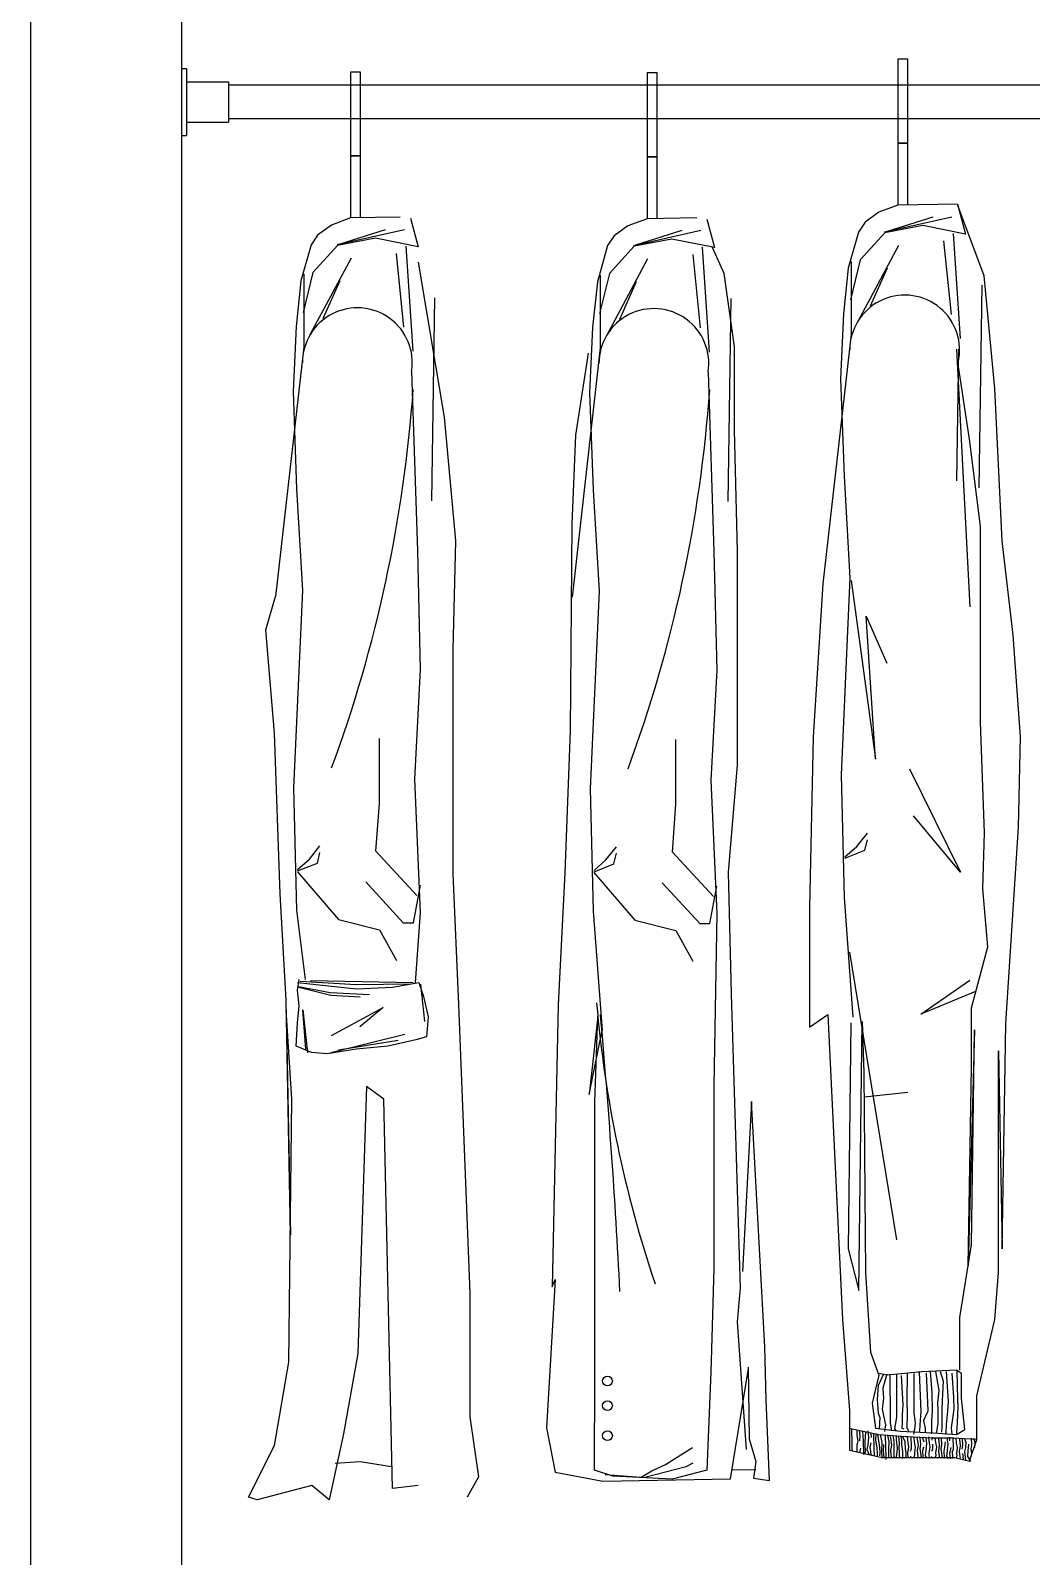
# Model space of a CAD drawing. Header units: millimetres. Extents: x 26866 to 57947, y 17126 to 36221.
# Drawn here: x 42464 to 43060, y 32743 to 33653 of the extents above; entities that cross this region are included whole.
import ezdxf

# ---------------------------------------------------------------- set-up
doc = ezdxf.new("R2010")
doc.units = ezdxf.units.MM

# ---------------------------------------------------------------- blocks, each defined once
blk = doc.blocks.new('cupboard007')
for p, q in [((1575, 4385.07), (1575, 1745.07)), ((1665, 4385.07), (1665, 1745.07)), ((1665, 3715.07), (1668, 3715.07)), ((1668, 3715.07), (1668, 3675.07)), ((1771.82, 3712.95), (1765.82, 3712.95)), ((1765.82, 3712.95), (1765.82, 3662.95)), ((1771.82, 3662.95), (1771.82, 3712.95)), ((2098.15, 3720.55), (2092.15, 3720.55)), ((2092.15, 3720.55), (2092.15, 3670.55)), ((2098.15, 3670.55), (2098.15, 3720.55)), ((1668, 3707.07), (1693, 3707.07)), ((1693, 3707.07), (1693, 3683.07)), ((2837, 3705.07), (1693, 3705.07)), ((1948.57, 3712.48), (1942.57, 3712.48)), ((1942.57, 3712.48), (1942.57, 3662.48)), ((1948.57, 3662.48), (1948.57, 3712.48)), ((1668, 3683.07), (1693, 3683.07)), ((2837, 3685.07), (1693, 3685.07)), ((1665, 3675.07), (1668, 3675.07)), ((2092.15, 3670.55), (2098.15, 3670.55)), ((2098.15, 3670.55), (2092.15, 3670.55)), ((2092.15, 3670.55), (2092.15, 3633.56)), ((2098.15, 3634.08), (2098.15, 3670.55)), ((1765.82, 3662.95), (1771.82, 3662.95)), ((1771.82, 3662.95), (1765.82, 3662.95)), ((1765.82, 3662.95), (1765.82, 3625.96)), ((1771.82, 3626.49), (1771.82, 3662.95)), ((1942.57, 3662.48), (1948.57, 3662.48)), ((1948.57, 3662.48), (1942.57, 3662.48)), ((1942.57, 3662.48), (1942.57, 3625.49)), ((1948.57, 3626.02), (1948.57, 3662.48)), ((2092.15, 3633.56), (2080.74, 3629.33)), ((2127.58, 3634.12), (2092.15, 3633.56)), ((2127.67, 3634.12), (2132.37, 3616.36)), ((2143.51, 3591.45), (2127.89, 3633.28)), ((1754.41, 3621.73), (1746.19, 3615.75)), ((1765.82, 3625.96), (1754.41, 3621.73)), ((1795.42, 3626.43), (1765.82, 3625.96)), ((1801.53, 3625.79), (1806.03, 3608.76)), ((1942.57, 3625.49), (1931.16, 3621.26)), ((1972.17, 3625.96), (1942.57, 3625.49)), ((1978.28, 3625.32), (1982.78, 3608.29)), ((2072.52, 3623.35), (2068.66, 3617.57)), ((2080.74, 3629.33), (2072.52, 3623.35)), ((2084.15, 3617.65), (2124.33, 3626.64)), ((2085.43, 3617.97), (2113.08, 3626.64)), ((1746.19, 3615.75), (1742.33, 3609.97)), ((1757.81, 3610.05), (1797.99, 3619.04)), ((1780.69, 3613.8), (1758.1, 3609.5)), ((1759.1, 3610.37), (1786.74, 3619.04)), ((1806.03, 3608.76), (1780.69, 3613.8)), ((1922.93, 3615.28), (1919.08, 3609.5)), ((1931.16, 3621.26), (1922.93, 3615.28)), ((1934.56, 3609.58), (1974.74, 3618.57)), ((1957.44, 3613.33), (1934.85, 3609.03)), ((1935.85, 3609.9), (1963.49, 3618.57)), ((1982.78, 3608.29), (1957.44, 3613.33)), ((2068.66, 3617.57), (2062.56, 3595.96)), ((2084.44, 3617.1), (2069.73, 3600.97)), ((2107.03, 3621.4), (2084.44, 3617.1)), ((2132.37, 3616.36), (2107.03, 3621.4)), ((2129.47, 3554.05), (2125.29, 3616.68)), ((1742.33, 3609.97), (1736.23, 3588.36)), ((1758.1, 3609.5), (1743.4, 3593.38)), ((1797.67, 3560.8), (1793.28, 3604.7)), ((1803.14, 3546.45), (1798.96, 3609.09)), ((1919.08, 3609.5), (1912.98, 3587.89)), ((1934.85, 3609.03), (1920.15, 3592.91)), ((1974.42, 3560.33), (1970.03, 3604.23)), ((1979.89, 3545.98), (1975.71, 3608.62)), ((1988.57, 3592.88), (1981.5, 3608.29)), ((2068.15, 3564.01), (2092.63, 3609.79)), ((2124.01, 3568.4), (2119.61, 3612.29)), ((1741.81, 3556.41), (1766.29, 3602.19)), ((1806.16, 3599.58), (1821.59, 3507.11)), ((1918.56, 3555.94), (1943.04, 3601.72)), ((2062.56, 3595.96), (2059.69, 3568.73)), ((2069.73, 3600.97), (2063.81, 3577.11)), ((2064.21, 3599.98), (2064.21, 3556.62)), ((2085.72, 3595.99), (2075.68, 3573.41)), ((1736.23, 3588.36), (1733.36, 3561.13)), ((1743.4, 3593.38), (1737.47, 3569.51)), ((1737.88, 3592.38), (1737.88, 3549.02)), ((1759.39, 3588.39), (1749.35, 3565.82)), ((1912.98, 3587.89), (1910.11, 3560.66)), ((1920.15, 3592.91), (1914.22, 3569.04)), ((1914.63, 3591.91), (1914.63, 3548.55)), ((1936.14, 3587.92), (1926.09, 3565.35)), ((1994.77, 3549.09), (1988.57, 3592.88)), ((2142.21, 3585.96), (2140.33, 3464.92)), ((2150, 3524.35), (2143.51, 3591.45)), ((1815.88, 3578.36), (1813.99, 3457.33)), ((1992.62, 3577.89), (1990.74, 3456.86)), ((2059.69, 3568.73), (2057.9, 3530.03)), ((1733.36, 3561.13), (1731.57, 3522.43)), ((1910.11, 3560.66), (1908.32, 3521.96)), ((1737.88, 3549.02), (1721.1, 3400.26)), ((1994.77, 3499.55), (1994.77, 3549.09)), ((2064.21, 3556.62), (2047.44, 3407.86)), ((1914.63, 3548.55), (1897.85, 3399.79)), ((1907.4, 3545.42), (1899.94, 3496.51)), ((2128.27, 3547.73), (2127.15, 3469.21)), ((2127.15, 3547.73), (2135.01, 3394.06)), ((1802.22, 3534.4), (1805.62, 3427.46)), ((1978.97, 3533.93), (1982.37, 3426.99)), ((2134.84, 3494.05), (2128.34, 3537.34)), ((1731.57, 3522.43), (1733.67, 3464.38)), ((1908.32, 3521.96), (1910.42, 3463.91)), ((2057.9, 3530.03), (2060, 3471.98)), ((2154.34, 3433.44), (2150, 3524.35)), ((1821.59, 3507.11), (1828.44, 3433.47)), ((1899.94, 3496.51), (1897.81, 3443.45)), ((1996.54, 3426.99), (1994.77, 3499.55)), ((2141.34, 3442.1), (2134.84, 3494.05)), ((2060, 3471.98), (2063.57, 3411.39)), ((1733.67, 3464.38), (1737.23, 3403.8)), ((1910.42, 3463.91), (1913.98, 3403.33)), ((1897.81, 3443.45), (1896.75, 3320.37)), ((2141.34, 3390.15), (2141.34, 3442.1)), ((1828.44, 3433.47), (1826.73, 3368.39)), ((2160.84, 3377.16), (2154.34, 3433.44)), ((1805.62, 3427.46), (1807.39, 3356.68)), ((1982.37, 3426.99), (1984.14, 3356.21)), ((1996.54, 3368.59), (1996.54, 3426.99)), ((1737.23, 3403.8), (1731.88, 3286.19)), ((1913.98, 3403.33), (1908.63, 3285.72)), ((2047.44, 3407.86), (2041.68, 3316.55)), ((2063.57, 3411.39), (2058.22, 3293.79)), ((2064.28, 3409.76), (2078.87, 3303.2)), ((1715.32, 3380.38), (1721.1, 3400.26)), ((2078.87, 3303.2), (2073.26, 3388.45)), ((2073.26, 3388.45), (2085.61, 3360.41)), ((2141.34, 3325.21), (2141.34, 3390.15)), ((1720.47, 3318.73), (1715.32, 3380.38)), ((2165.17, 3316.55), (2160.84, 3377.16)), ((1826.73, 3368.39), (1826.73, 3234.82)), ((1996.54, 3299.58), (1996.54, 3368.59)), ((1807.39, 3356.68), (1803.85, 3291.2)), ((1984.14, 3356.21), (1980.6, 3290.73)), ((2143.8, 3259.3), (2141.34, 3325.21)), ((1723.89, 3222.83), (1720.47, 3318.73)), ((1782.99, 3276.8), (1782.99, 3315.45)), ((1896.75, 3320.37), (1893.57, 3235.48)), ((1959.74, 3276.33), (1959.74, 3314.98)), ((2041.68, 3316.55), (2039.52, 3214.82)), ((2163.97, 3262.72), (2165.17, 3316.55)), ((1991.23, 3235.87), (1996.54, 3299.58)), ((2099.12, 3297.46), (2129.43, 3235.77)), ((1731.88, 3286.19), (1733.67, 3213.13)), ((1803.85, 3291.2), (1807.39, 3211.57)), ((1908.63, 3285.72), (1910.42, 3212.66)), ((1980.6, 3290.73), (1984.14, 3211.1)), ((2058.22, 3293.79), (2060, 3220.73)), ((1780.96, 3248.32), (1782.99, 3276.8)), ((1957.71, 3247.85), (1959.74, 3276.33)), ((2129.43, 3235.77), (2101.36, 3269.42)), ((2067.65, 3251.23), (2073.93, 3259.07)), ((2142.82, 3225.82), (2143.8, 3259.3)), ((2156.5, 3145.55), (2163.97, 3262.72)), ((1741.32, 3243.63), (1747.59, 3251.47)), ((1918.07, 3243.16), (1924.34, 3251)), ((2060.59, 3244.96), (2067.65, 3251.23)), ((2060.59, 3244.18), (2072.36, 3248.88)), ((2072.36, 3248.88), (2073.93, 3255.15)), ((1734.26, 3237.36), (1741.32, 3243.63)), ((1734.26, 3236.58), (1746.02, 3241.28)), ((1746.02, 3241.28), (1747.59, 3247.55)), ((1805.39, 3221.88), (1780.96, 3248.32)), ((1911.01, 3236.89), (1918.07, 3243.16)), ((1911.01, 3236.11), (1922.77, 3240.81)), ((1922.77, 3240.81), (1924.34, 3247.08)), ((1982.14, 3221.41), (1957.71, 3247.85)), ((1734.13, 3236.12), (1758.56, 3207.64)), ((1826.73, 3234.82), (1830.16, 3156.92)), ((1893.57, 3235.48), (1889.63, 3156.8)), ((1910.88, 3235.65), (1935.31, 3207.17)), ((1993, 3163.32), (1991.23, 3235.87)), ((1727.32, 3159.47), (1723.89, 3222.83)), ((1774.85, 3230.01), (1797.24, 3205.6)), ((1803.35, 3205.6), (1807.42, 3227.98)), ((1951.6, 3229.54), (1973.99, 3205.13)), ((1980.1, 3205.13), (1984.17, 3227.51)), ((2145.77, 3191.36), (2142.82, 3225.82)), ((1733.67, 3213.13), (1738.81, 3171.86)), ((1910.42, 3212.66), (1915.77, 3141.38)), ((2039.52, 3214.82), (2039.52, 3143.39)), ((2060, 3220.73), (2065.35, 3149.45)), ((1758.56, 3207.64), (1782.99, 3201.53)), ((1797.24, 3205.6), (1803.35, 3205.6)), ((1807.39, 3211.57), (1804.31, 3169.95)), ((1935.31, 3207.17), (1959.74, 3201.06)), ((1973.99, 3205.13), (1980.1, 3205.13)), ((1984.14, 3211.1), (1982.37, 3108.46)), ((1782.99, 3201.53), (1793.17, 3183.23)), ((1959.74, 3201.06), (1969.92, 3182.76)), ((2063.18, 3188.2), (2091.25, 3016.5)), ((2135.92, 3154.93), (2145.77, 3191.36)), ((1734.25, 3165.39), (1735.17, 3171.86)), ((1734.25, 3170.01), (1769.44, 3166.31)), ((1734.76, 3167.69), (1753.64, 3163.98)), ((1734.92, 3167.21), (1754.13, 3162.53)), ((1735.75, 3170.76), (1769.15, 3168.93)), ((1742.01, 3171.28), (1803.08, 3169.98)), ((1769.15, 3168.93), (1801.78, 3169.19)), ((1769.44, 3166.31), (1790.74, 3167.24)), ((1790.74, 3167.24), (1806.48, 3170.01)), ((1806.48, 3170.01), (1809.26, 3161.68)), ((1807.54, 3168.98), (1809.96, 3146.73)), ((2105.84, 3151.18), (2135.03, 3171.37)), ((1729.91, 3019.5), (1727.32, 3159.47)), ((1735.17, 3156.13), (1734.25, 3165.39)), ((1753.64, 3163.98), (1777.04, 3162.85)), ((1754.13, 3162.53), (1771.55, 3161.56)), ((1809.26, 3161.68), (1812.04, 3149.66)), ((1998.31, 2988.02), (1993, 3163.32)), ((2138.4, 3164.64), (2105.84, 3151.18)), ((1730.75, 3100.4), (1727.32, 3153.49)), ((1727.32, 3153.49), (1729.91, 3019.5)), ((1734.25, 3145.95), (1735.17, 3156.13)), ((1739.12, 3130.28), (1737.34, 3153.83)), ((1737.34, 3153.83), (1740.09, 3128.19)), ((1754.54, 3138.42), (1785.34, 3155.11)), ((1785.34, 3155.11), (1771.24, 3143.64)), ((1812.04, 3149.66), (1811.11, 3137.63)), ((1830.16, 3156.92), (1837.01, 2984.76)), ((1889.63, 3156.8), (1886.08, 2988.58)), ((1913.3, 3150.03), (1907.98, 3103.15)), ((1911.53, 3098.71), (1913.3, 3150.03)), ((2039.52, 3143.39), (2050.35, 3150.86)), ((2050.35, 3150.86), (2059.02, 2968.99)), ((2135.92, 3119.48), (2135.92, 3154.93)), ((1733.32, 3132.07), (1734.25, 3145.95)), ((1907.98, 3103.15), (1915.77, 3141.38)), ((2063.98, 3146.07), (2062.5, 3011.24)), ((2068.91, 2986.37), (2070.88, 3146.77)), ((2070.88, 3146.77), (2071.86, 3116.25)), ((2137.89, 3141.85), (2133.95, 3001.14)), ((2135.92, 3013.66), (2137.89, 3141.85)), ((2154.34, 3011.3), (2156.5, 3145.55)), ((1742.58, 3128.37), (1733.32, 3132.07)), ((1753.96, 3128.35), (1798.18, 3139.15)), ((1758.64, 3129.8), (1794.15, 3135.6)), ((1787.96, 3132.07), (1769.44, 3130.22)), ((1804.63, 3135.77), (1787.96, 3132.07)), ((1811.11, 3137.63), (1804.63, 3135.77)), ((1751.84, 3127.45), (1742.58, 3128.37)), ((1769.44, 3130.22), (1751.84, 3127.45)), ((2152.17, 2997.13), (2152.17, 3129.22)), ((2152.17, 3129.22), (2154.34, 3011.3)), ((2071.86, 3116.25), (2072.85, 2996.93)), ((2133.95, 3001.14), (2135.92, 3119.48)), ((1775.31, 3108.09), (1770.17, 2948.8)), ((1785.6, 3100.4), (1775.31, 3108.09)), ((1982.37, 3108.46), (1982.37, 2999.51)), ((2072.16, 3101.83), (2097.98, 3104.56)), ((1729.04, 2943.66), (1730.75, 3100.4)), ((1790.74, 2868.31), (1785.6, 3100.4)), ((1911.53, 2935.8), (1911.53, 3098.71)), ((2004.79, 3099.06), (1999.42, 2997.77)), ((2012.83, 2952.77), (2004.79, 3099.06)), ((2129.02, 2970.34), (2135.92, 3013.66)), ((2062.5, 3011.24), (2068.91, 2986.37)), ((1982.37, 2999.51), (1980.6, 2937.57)), ((2072.85, 2996.93), (2075.81, 2949.66)), ((2150, 2968.99), (2152.17, 2997.13)), ((1837.01, 2984.76), (1837.01, 2911.12)), ((1887.86, 2992.99), (1882.54, 2904.51)), ((1886.08, 2988.58), (1887.86, 2992.99)), ((1996.54, 2967.65), (1998.31, 2988.02)), ((2001.85, 2891.56), (1996.54, 2967.65)), ((2059.02, 2968.99), (2063.35, 2914.88)), ((2129.02, 2938.83), (2129.02, 2970.34)), ((2139.17, 2923.54), (2150, 2968.99)), ((1770.17, 2948.8), (1761.6, 2900.85)), ((2013.5, 2921.29), (2012.83, 2952.77)), ((2075.81, 2949.66), (2080.73, 2935.88)), ((1720.47, 2894), (1729.04, 2943.66)), ((1992.35, 2874.09), (2002.98, 2939.9)), ((2002.77, 2940.71), (2003.44, 2897.84)), ((1911.16, 2879.18), (1911.53, 2935.8)), ((1980.6, 2937.57), (1978.23, 2879.18)), ((2080.73, 2935.88), (2076.79, 2919.14)), ((2083.45, 2936.42), (2080.41, 2929.68)), ((2085.66, 2935.88), (2080.73, 2936.86)), ((2085.63, 2936.42), (2083.24, 2928.16)), ((2106.35, 2937.85), (2085.66, 2935.88)), ((2087.37, 2936.42), (2087.37, 2927.51)), ((2091.29, 2935.99), (2091.29, 2916.2)), ((2094.12, 2935.77), (2094.99, 2918.16)), ((2097.6, 2936.64), (2097.38, 2920.98)), ((2101.73, 2936.86), (2101.73, 2913.16)), ((2104.78, 2937.73), (2105.87, 2914.24)), ((2127.05, 2938.83), (2106.35, 2937.85)), ((2108.91, 2937.07), (2109.78, 2919.46)), ((2111.31, 2938.16), (2112.4, 2925.55)), ((2114.57, 2938.16), (2116.53, 2926.64)), ((2117.4, 2938.16), (2119.14, 2932.29)), ((2119.14, 2932.29), (2118.71, 2924.68)), ((2120.88, 2938.16), (2122.19, 2920.11)), ((2124.36, 2937.07), (2125.23, 2922.72)), ((2130.01, 2936.86), (2127.05, 2938.83)), ((2127.19, 2938.38), (2127.63, 2921.42)), ((2130.01, 2922.09), (2130.01, 2936.86)), ((2015.51, 2873.06), (2013.5, 2921.29)), ((2080.41, 2929.68), (2079.76, 2921.42)), ((2079.76, 2921.42), (2080.41, 2913.16)), ((2083.45, 2922.07), (2082.8, 2915.55)), ((2083.24, 2928.16), (2083.45, 2922.07)), ((2087.37, 2927.51), (2087.59, 2919.46)), ((2112.4, 2925.55), (2112.61, 2914.9)), ((2116.53, 2926.64), (2115.66, 2919.46)), ((2118.71, 2924.68), (2118.27, 2915.55)), ((2125.23, 2922.72), (2125.45, 2915.55)), ((2127.63, 2921.42), (2127.85, 2916.85)), ((2131.98, 2903.38), (2130.01, 2922.09)), ((2139.17, 2897.56), (2139.17, 2923.54)), ((2063.35, 2914.88), (2063.35, 2891.07)), ((2076.79, 2919.14), (2078.76, 2904.37)), ((2080.41, 2913.16), (2081.28, 2910.55)), ((2082.8, 2915.55), (2084.76, 2906.2)), ((2087.59, 2919.46), (2087.59, 2911.64)), ((2091.29, 2916.2), (2091.29, 2910.77)), ((2094.99, 2918.16), (2094.77, 2912.29)), ((2094.77, 2912.29), (2094.77, 2907.5)), ((2097.38, 2920.98), (2097.6, 2912.5)), ((2097.6, 2912.5), (2097.38, 2904.68)), ((2101.73, 2913.16), (2102.39, 2907.5)), ((2105.87, 2914.24), (2105.22, 2906.2)), ((2110, 2914.46), (2107.39, 2908.81)), ((2109.78, 2919.46), (2110, 2914.46)), ((2112.61, 2914.9), (2112.18, 2908.81)), ((2115.66, 2919.46), (2115.88, 2914.68)), ((2115.88, 2914.68), (2115.88, 2907.07)), ((2118.27, 2915.55), (2118.27, 2910.11)), ((2121.75, 2914.46), (2120.88, 2906.42)), ((2122.19, 2920.11), (2121.75, 2914.46)), ((2125.45, 2915.55), (2123.93, 2904.46)), ((2127.85, 2916.85), (2127.41, 2907.72)), ((1837.01, 2911.12), (1842.16, 2875.16)), ((1882.54, 2904.51), (1887.86, 2877.96)), ((2062.99, 2904.37), (2080.73, 2900.43)), ((2064.46, 2903.78), (2064.72, 2895.14)), ((2069.04, 2903.02), (2069.42, 2899.59)), ((2078.76, 2904.37), (2093.54, 2902.4)), ((2081.28, 2910.55), (2081.06, 2903.81)), ((2084.76, 2906.2), (2084.11, 2902.29)), ((2087.59, 2911.64), (2087.59, 2907.29)), ((2087.59, 2907.29), (2088.24, 2902.72)), ((2091.29, 2910.77), (2090.2, 2903.81)), ((2090.2, 2903.81), (2090.85, 2902.94)), ((2094.77, 2907.5), (2094.55, 2904.24)), ((2094.55, 2904.24), (2095.64, 2903.81)), ((2097.38, 2904.68), (2098.69, 2902.07)), ((2101.95, 2903.81), (2101.52, 2900.76)), ((2102.39, 2907.5), (2101.95, 2903.81)), ((2105.22, 2906.2), (2105, 2902.29)), ((2107.39, 2908.81), (2108.48, 2904.03)), ((2108.48, 2904.03), (2108.48, 2902.07)), ((2112.18, 2908.81), (2112.18, 2902.07)), ((2115.88, 2907.07), (2115.22, 2902.29)), ((2118.27, 2905.11), (2118.05, 2901.85)), ((2118.27, 2910.11), (2118.27, 2905.11)), ((2120.88, 2906.42), (2120.66, 2901.63)), ((2123.93, 2904.46), (2124.15, 2902.5)), ((2127.41, 2907.72), (2126.98, 2901.2)), ((2127.05, 2900.43), (2131.98, 2903.38)), ((1705.04, 2863.17), (1720.47, 2894)), ((1761.6, 2900.85), (1753.03, 2861.46)), ((2003.44, 2897.84), (2007.47, 2884.45)), ((2064.72, 2895.14), (2064.72, 2891.84)), ((2067.77, 2900.09), (2067.77, 2902.76)), ((2068.53, 2896.79), (2067.77, 2900.09)), ((2067.77, 2890.19), (2067.9, 2894.12)), ((2067.9, 2894.12), (2068.53, 2896.79)), ((2069.42, 2899.59), (2069.17, 2896.66)), ((2070.95, 2902.38), (2071.33, 2896.79)), ((2071.33, 2896.79), (2071.46, 2893.87)), ((2071.46, 2893.87), (2071.58, 2891.97)), ((2072.85, 2901.75), (2072.35, 2896.28)), ((2072.35, 2896.28), (2072.35, 2894.25)), ((2072.35, 2894.25), (2072.6, 2890.82)), ((2074.25, 2894.38), (2073.62, 2891.58)), ((2074.25, 2902.63), (2074.51, 2898.7)), ((2074.51, 2898.7), (2074.25, 2894.38)), ((2076.03, 2895.52), (2075.4, 2892.73)), ((2076.03, 2901.24), (2076.16, 2898.7)), ((2077.56, 2901.36), (2077.81, 2891.84)), ((2078.96, 2901.11), (2078.83, 2897.3)), ((2078.83, 2897.3), (2079.59, 2892.35)), ((2079.97, 2900.48), (2081.12, 2892.85)), ((2080.73, 2900.43), (2094.53, 2899.45)), ((2081.62, 2900.48), (2082.51, 2895.78)), ((2082.51, 2895.78), (2082.26, 2890.95)), ((2083.53, 2894.63), (2083.4, 2890.69)), ((2084.55, 2900.09), (2084.8, 2892.73)), ((2085.95, 2899.97), (2086.71, 2896.41)), ((2086.71, 2896.41), (2086.46, 2891.84)), ((2087.35, 2899.59), (2087.73, 2898.57)), ((2087.73, 2898.57), (2088.36, 2894.12)), ((2088.36, 2894.12), (2087.73, 2890.95)), ((2089.13, 2899.71), (2089.76, 2896.28)), ((2089.76, 2896.28), (2089.76, 2893.24)), ((2091.03, 2899.97), (2091.03, 2897.55)), ((2091.03, 2897.55), (2091.67, 2892.35)), ((2092.56, 2899.59), (2092.94, 2895.27)), ((2092.94, 2895.27), (2092.68, 2892.35)), ((2093.54, 2902.4), (2113.25, 2901.42)), ((2093.96, 2899.46), (2094.34, 2897.17)), ((2094.34, 2897.17), (2094.34, 2894.63)), ((2094.34, 2894.63), (2094.85, 2890.44)), ((2094.53, 2899.45), (2112.27, 2898.46)), ((2094.97, 2899.33), (2096.24, 2896.28)), ((2096.24, 2896.28), (2096.37, 2892.09)), ((2097.64, 2899.2), (2097.9, 2897.05)), ((2097.9, 2897.05), (2098.53, 2892.98)), ((2099.93, 2899.08), (2099.8, 2897.17)), ((2099.8, 2897.17), (2100.06, 2894.76)), ((2100.06, 2894.76), (2100.06, 2891.97)), ((2101.58, 2898.7), (2101.84, 2895.9)), ((2101.84, 2895.9), (2102.47, 2892.98)), ((2103.49, 2898.7), (2103.87, 2896.54)), ((2104.13, 2893.87), (2103.62, 2890.95)), ((2103.87, 2896.54), (2104.13, 2893.87)), ((2105.52, 2894.63), (2105.14, 2892.09)), ((2105.27, 2898.44), (2105.52, 2894.63)), ((2106.8, 2898.44), (2107.56, 2896.16)), ((2108.7, 2898.57), (2109.21, 2895.01)), ((2109.21, 2895.01), (2108.83, 2891.08)), ((2110.3, 2899.09), (2110.55, 2896.93)), ((2110.55, 2896.93), (2111.19, 2892.87)), ((2112.18, 2902.07), (2111.96, 2900.98)), ((2112.27, 2898.46), (2125.08, 2898.46)), ((2112.59, 2898.97), (2112.46, 2897.06)), ((2112.72, 2894.65), (2112.72, 2891.85)), ((2113.25, 2901.42), (2127.05, 2900.43)), ((2114.24, 2898.58), (2114.5, 2895.79)), ((2114.5, 2895.79), (2115.13, 2892.87)), ((2115.22, 2902.29), (2115.01, 2901.42)), ((2116.15, 2898.58), (2116.53, 2896.43)), ((2116.78, 2893.76), (2116.27, 2890.84)), ((2116.53, 2896.43), (2116.78, 2893.76)), ((2118.18, 2894.52), (2117.8, 2891.98)), ((2117.93, 2898.33), (2118.18, 2894.52)), ((2120.22, 2896.04), (2119.96, 2892.87)), ((2120.66, 2901.63), (2120.45, 2900.55)), ((2121.36, 2898.46), (2121.87, 2894.9)), ((2121.87, 2894.9), (2121.49, 2890.96)), ((2122.73, 2898.87), (2122.99, 2896.71)), ((2124.15, 2902.5), (2124.36, 2900.98)), ((2125.02, 2898.74), (2124.89, 2896.84)), ((2124.89, 2896.84), (2125.15, 2894.42)), ((2125.08, 2898.46), (2138.83, 2897.68)), ((2125.15, 2894.42), (2125.15, 2891.63)), ((2126.67, 2898.36), (2126.93, 2895.57)), ((2126.93, 2895.57), (2127.56, 2892.65)), ((2126.98, 2901.2), (2127.41, 2901.42)), ((2128.58, 2898.36), (2128.96, 2896.2)), ((2128.96, 2896.2), (2129.22, 2893.53)), ((2130.62, 2894.3), (2130.23, 2891.76)), ((2130.36, 2898.11), (2130.62, 2894.3)), ((2131.89, 2898.11), (2132.65, 2895.82)), ((2132.65, 2895.82), (2132.39, 2892.65)), ((2134.3, 2894.68), (2133.92, 2890.74)), ((2134.84, 2884.57), (2139.17, 2897.56)), ((2135.99, 2894.41), (2135.61, 2891.87)), ((2135.74, 2898.22), (2135.99, 2894.41)), ((2137.26, 2898.22), (2138.03, 2895.93)), ((2138.03, 2895.93), (2137.77, 2892.76)), ((1953.53, 2882.55), (1969.6, 2892.72)), ((2063.35, 2891.07), (2082.85, 2886.74)), ((2064.72, 2891.84), (2064.84, 2890.82)), ((2069.8, 2892.35), (2069.29, 2889.81)), ((2071.58, 2891.97), (2071.71, 2889.17)), ((2071.71, 2889.17), (2071.71, 2888.54)), ((2072.6, 2890.82), (2072.35, 2889.3)), ((2073.62, 2891.58), (2074.76, 2888.79)), ((2075.4, 2892.73), (2075.78, 2890.82)), ((2075.78, 2890.82), (2075.9, 2888.15)), ((2077.81, 2891.84), (2077.94, 2888.28)), ((2077.94, 2888.28), (2077.94, 2887.77)), ((2079.59, 2892.35), (2079.72, 2889.55)), ((2079.72, 2889.55), (2079.85, 2887.52)), ((2081.12, 2892.85), (2081.37, 2889.55)), ((2081.37, 2889.55), (2081.24, 2887.77)), ((2082.26, 2890.95), (2082.64, 2886.38)), ((2082.85, 2886.74), (2108.84, 2886.74)), ((2083.4, 2890.69), (2083.66, 2886.88)), ((2084.8, 2892.73), (2084.93, 2887.65)), ((2084.93, 2887.65), (2084.93, 2885.61)), ((2086.46, 2891.84), (2086.46, 2888.66)), ((2086.46, 2888.66), (2086.46, 2886.63)), ((2087.73, 2890.95), (2088.11, 2886.88)), ((2088.11, 2886.88), (2088.11, 2886.5)), ((2089.76, 2893.24), (2089.63, 2890.69)), ((2089.63, 2890.69), (2089.76, 2887.65)), ((2089.76, 2887.65), (2090.02, 2886.5)), ((2091.41, 2890.19), (2091.16, 2887.27)), ((2091.16, 2887.27), (2091.92, 2886.88)), ((2091.67, 2892.35), (2091.41, 2890.19)), ((2092.68, 2892.35), (2092.81, 2890.19)), ((2092.81, 2890.19), (2092.94, 2887.77)), ((2092.94, 2887.77), (2093.45, 2886.5)), ((2094.85, 2890.44), (2094.97, 2888.15)), ((2094.97, 2888.15), (2094.97, 2886.25)), ((2096.37, 2892.09), (2096.88, 2889.55)), ((2096.88, 2889.55), (2096.88, 2886.76)), ((2098.53, 2892.98), (2097.9, 2889.55)), ((2097.9, 2889.55), (2098.15, 2886.38)), ((2100.06, 2891.97), (2099.42, 2890.44)), ((2099.55, 2887.52), (2099.42, 2886.5)), ((2102.09, 2887.9), (2101.58, 2886.76)), ((2102.47, 2892.98), (2101.96, 2889.68)), ((2101.96, 2889.68), (2102.09, 2887.9)), ((2103.62, 2890.95), (2104, 2887.52)), ((2104, 2887.52), (2104.25, 2886.63)), ((2105.14, 2892.09), (2105.52, 2889.42)), ((2105.52, 2889.42), (2105.91, 2886.5)), ((2107.3, 2892.98), (2106.8, 2890.69)), ((2106.8, 2890.69), (2107.05, 2887.14)), ((2107.05, 2887.14), (2107.18, 2886.5)), ((2108.83, 2891.08), (2108.45, 2887.77)), ((2108.45, 2887.77), (2109.34, 2886.38)), ((2108.84, 2886.74), (2126.17, 2886.74)), ((2111.19, 2892.87), (2110.55, 2889.44)), ((2110.55, 2889.44), (2110.81, 2886.26)), ((2112.72, 2891.85), (2112.08, 2890.33)), ((2112.21, 2887.41), (2112.08, 2886.39)), ((2114.75, 2887.79), (2114.24, 2886.65)), ((2115.13, 2892.87), (2114.62, 2889.57)), ((2114.62, 2889.57), (2114.75, 2887.79)), ((2116.27, 2890.84), (2116.66, 2887.41)), ((2116.66, 2887.41), (2116.91, 2886.52)), ((2117.8, 2891.98), (2118.18, 2889.31)), ((2118.18, 2889.31), (2118.56, 2886.39)), ((2119.96, 2892.87), (2119.45, 2890.58)), ((2119.45, 2890.58), (2119.71, 2887.03)), ((2119.71, 2887.03), (2119.83, 2886.39)), ((2121.49, 2890.96), (2121.11, 2887.66)), ((2121.11, 2887.66), (2122, 2886.26)), ((2123.62, 2892.65), (2122.99, 2889.22)), ((2122.99, 2889.22), (2123.24, 2886.04)), ((2125.15, 2891.63), (2124.51, 2890.11)), ((2124.51, 2890.11), (2124.64, 2887.18)), ((2124.64, 2887.18), (2124.51, 2886.17)), ((2126.17, 2886.74), (2134.84, 2884.57)), ((2127.18, 2887.56), (2126.67, 2886.42)), ((2127.56, 2892.65), (2127.06, 2889.34)), ((2127.06, 2889.34), (2127.18, 2887.56)), ((2129.22, 2893.53), (2128.71, 2890.61)), ((2128.71, 2890.61), (2129.09, 2887.18)), ((2129.09, 2887.18), (2129.34, 2886.29)), ((2130.62, 2889.09), (2131.08, 2885.51)), ((2132.39, 2892.65), (2131.89, 2890.36)), ((2131.89, 2890.36), (2132.14, 2886.8)), ((2132.14, 2886.8), (2132.47, 2885.17)), ((2133.92, 2890.74), (2133.54, 2887.44)), ((2133.54, 2887.44), (2135.46, 2884.42)), ((2135.61, 2891.87), (2135.99, 2889.2)), ((2135.99, 2889.2), (2136.1, 2888.36)), ((1756.61, 2883.44), (1771.45, 2884.43)), ((1771.45, 2884.43), (1790.24, 2881.46)), ((1887.86, 2877.96), (1916.19, 2872.65)), ((1922.15, 2875.63), (1911.16, 2879.18)), ((1917.63, 2876.66), (1939.06, 2875.05)), ((1957.57, 2873.86), (1922.15, 2875.63)), ((1939.06, 2875.05), (1945.49, 2878.8)), ((1941.2, 2875.05), (1965.85, 2881.48)), ((1945.49, 2878.8), (1953.53, 2882.55)), ((1978.23, 2879.18), (1957.57, 2873.86)), ((1965.85, 2881.48), (1970.14, 2883.62)), ((1993.41, 2879.44), (2007.49, 2879.7)), ((2007.47, 2884.45), (2006.13, 2874.4)), ((1742.75, 2870.02), (1710.18, 2861.46)), ((1753.03, 2861.46), (1742.75, 2870.02)), ((1806.16, 2870.02), (1790.74, 2868.31)), ((1842.16, 2875.16), (1835.3, 2863.17)), ((1916.19, 2872.65), (1992.35, 2874.09)), ((2006.13, 2874.4), (2015.51, 2873.06)), ((1710.18, 2861.46), (1705.04, 2863.17))]:
    blk.add_line(p, q)
for centre in [(1918.97, 2932.42), (1918.97, 2917.73), (1918.97, 2899.83)]:
    blk.add_circle(centre, 2.91)
for centre, radius, start, end in [((2096.2, 3547.2), 32.76, 350.86004, 180), ((1769.87, 3539.6), 32.76, 350.86004, 180), ((1946.62, 3539.13), 32.76, 350.86004, 180), ((981.56, 3582.68), 823.74, 339.7806, 355.9109), ((1158.31, 3582.21), 823.74, 339.7806, 355.9109), ((2620.06, 3217.95), 710.13, 184.85393, 198.69053), ((-2359.42, 2766.8), 4291.45, 2.92439, 5.13494)]:
    blk.add_arc(centre, radius, start, end)

msp = doc.modelspace()

# ---------------------------------------------------------------- block references
msp.add_blockref('cupboard007', (40888.64, 29915))

doc.saveas('drawing.dxf')
